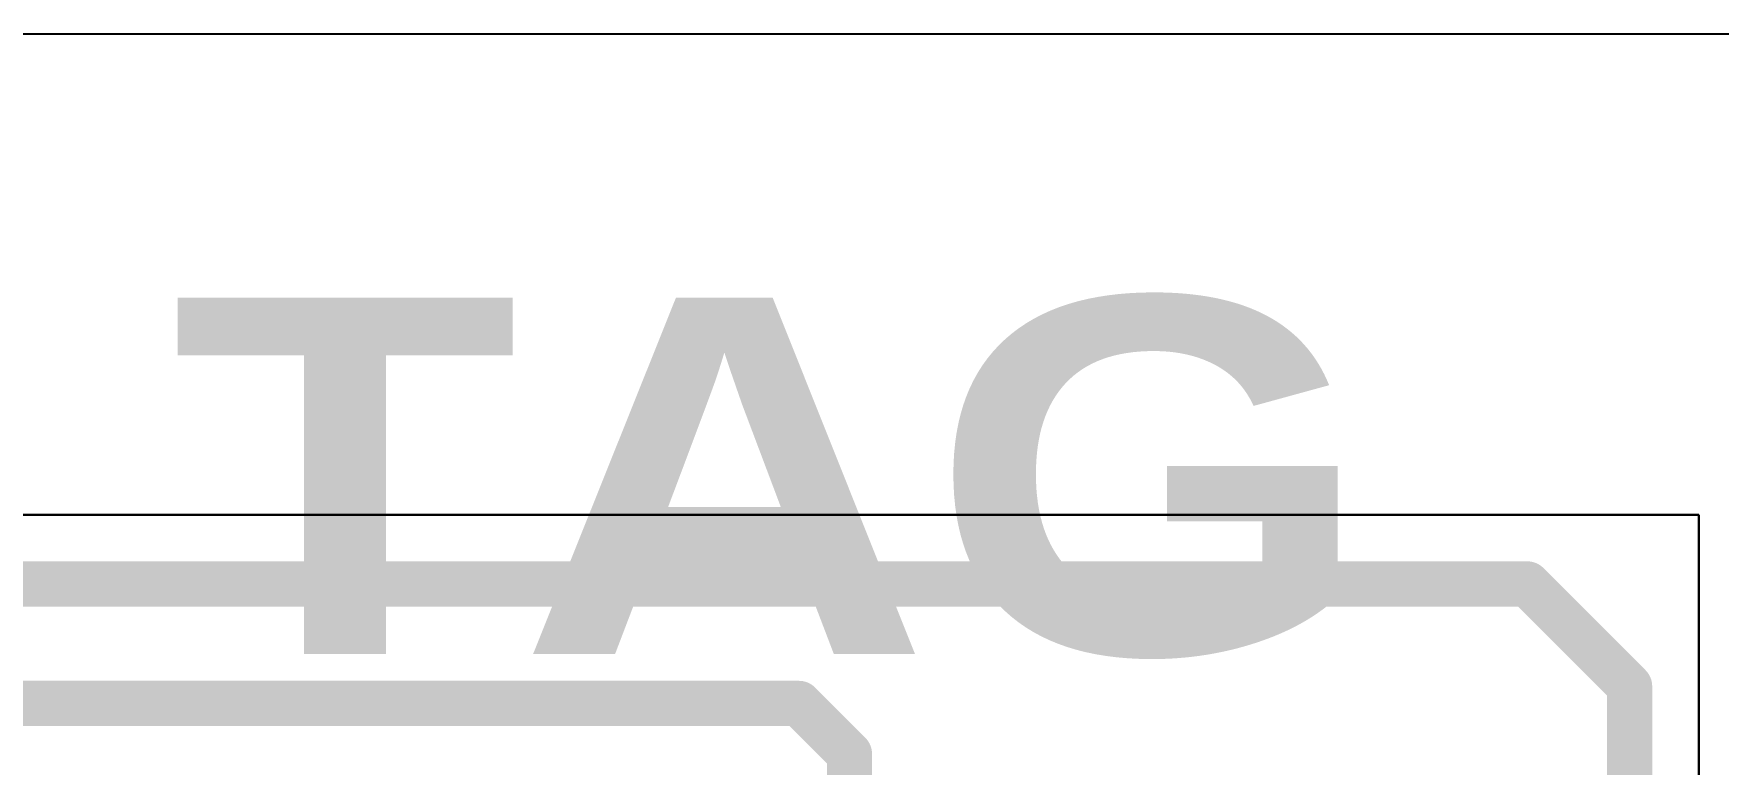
# Model space of a CAD drawing. Header units: inches. Extents: x -3 to 5259, y -3 to 5282.
# Drawn here: x 35.18 to 44.65, y 61.56 to 65.66 of the extents above; entities that cross this region are included whole.
import ezdxf

# ---------------------------------------------------------------- set-up
doc = ezdxf.new("R2010")
doc.units = ezdxf.units.IN
for name, color, linetype in [('Layer 2', 76, 'Continuous'), ('Top Layer', 1, 'Continuous'), ('Top Overlay', 2, 'Continuous')]:
    doc.layers.add(name, color=color, linetype=linetype)
doc.styles.add('Arial Black_Bold', font='', dxfattribs={"height": 0.2})
doc.styles.get('Arial Black_Bold').set_extended_font_data('Arial Black', bold=True)

msp = doc.modelspace()

# ---------------------------------------------------------------- linework, layer by layer
at = {"layer": 'Layer 2'}
msp.add_line((26.3398, 65.6614), (89.1032, 65.6614), dxfattribs=at)
at = {"layer": 'Top Layer'}
for p, q in [((43.5737, 62.9614), (30.6587, 62.9614)), ((30.8442, 62.9614), (44.5361, 62.9614)), ((44.5361, 62.9614), (43.5737, 62.9614)), ((44.5361, 62.9614), (44.5359, 41.2908)), ((44.536, 57.7125), (44.5361, 62.9614))]:
    msp.add_line(p, q, dxfattribs=at)
for points in [[(30.6587, 62.5729, 0.254, 0.254, 0), (43.5737, 62.5729, 0.254, 0.254, 0)], [(43.5737, 62.5729, 0.254, 0.254, 0), (44.1476, 61.999, 0.254, 0.254, 0)], [(44.1476, 57.7125, 0.254, 0.254, 0), (44.1476, 61.999, 0.254, 0.254, 0)], [(31.2532, 61.9024, 0.254, 0.254, 0), (39.4822, 61.9024, 0.254, 0.254, 0)], [(39.4822, 61.9024, 0.254, 0.254, 0), (39.7653, 61.6192, 0.254, 0.254, 0)], [(39.7653, 60.1738, 0.254, 0.254, 0), (39.7653, 61.6192, 0.254, 0.254, 0)]]:
    msp.add_lwpolyline(points, format="xyseb", dxfattribs=at)
for points in [[(43.5102, 62.5729, 0.127, 0.127, 1), (43.6372, 62.5729, 0.127, 0.127, 1)], [(43.5102, 62.5729, 0.127, 0.127, 1), (43.6372, 62.5729, 0.127, 0.127, 1)], [(44.0841, 61.999, 0.127, 0.127, 1), (44.2111, 61.999, 0.127, 0.127, 1)], [(44.0841, 61.999, 0.127, 0.127, 1), (44.2111, 61.999, 0.127, 0.127, 1)], [(39.4187, 61.9024, 0.127, 0.127, 1), (39.5457, 61.9024, 0.127, 0.127, 1)], [(39.4187, 61.9024, 0.127, 0.127, 1), (39.5457, 61.9024, 0.127, 0.127, 1)], [(39.7018, 61.6192, 0.127, 0.127, 1), (39.8288, 61.6192, 0.127, 0.127, 1)], [(39.7018, 61.6192, 0.127, 0.127, 1), (39.8288, 61.6192, 0.127, 0.127, 1)]]:
    msp.add_lwpolyline(points, format="xyseb", close=True, dxfattribs=at)

# ---------------------------------------------------------------- texts
at = {"layer": 'Top Overlay', "style": 'Arial Black_Bold'}
msp.add_text('TAG', height=2, rotation=360, dxfattribs=at).set_placement((35.9553, 62.1798))

doc.saveas('drawing.dxf')
